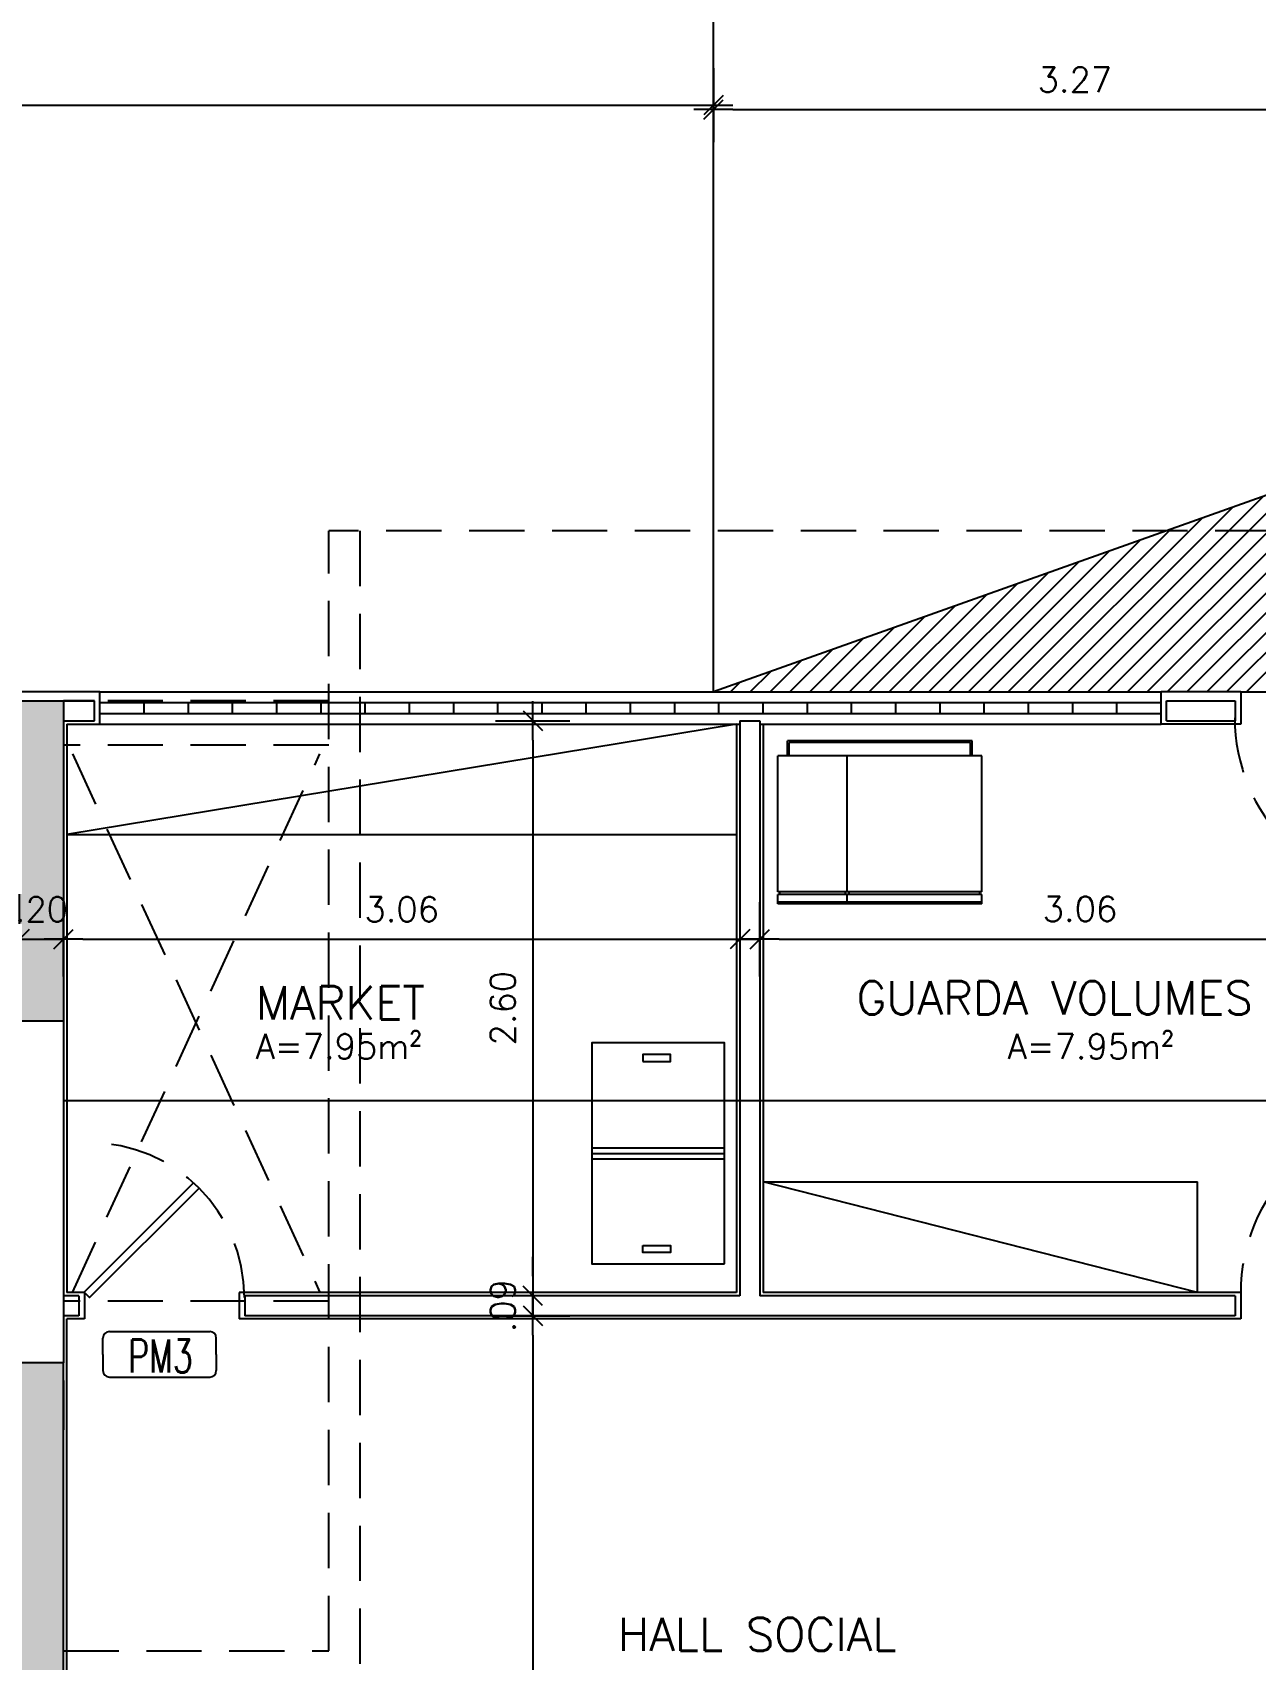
# Model space of a CAD drawing. Header units: millimetres. Extents: x 963.8 to 1035.8, y -131.7 to -87.
# Drawn here: x 1014.13 to 1019.67, y -102.6 to -95.24 of the extents above; entities that cross this region are included whole.
import ezdxf
from ezdxf.enums import TextEntityAlignment as Align

# ---------------------------------------------------------------- set-up
doc = ezdxf.new("R2010")
doc.units = ezdxf.units.MM
doc.linetypes.add('DASHED2', pattern=[0.375, 0.25, -0.125])
doc.linetypes.add('HIDDEN', pattern=[0.375, 0.25, -0.125])
for name, color, linetype in [('COTA', 11, 'Continuous'), ('ESQUADRIA', 2, 'Continuous'), ('ESQUADRIA CT', 2, 'Continuous'), ('HACHURA', 11, 'Continuous'), ('HACHURA 1', 8, 'Continuous'), ('HACHURIA', 11, 'Continuous'), ('INDICACOES', 2, 'Continuous'), ('MOBILIA 2', 11, 'Continuous'), ('PAREDE', 7, 'Continuous'), ('PILAR', 21, 'Continuous'), ('PISO', 1, 'Continuous'), ('PROJECAO', 1, 'DASHED2'), ('TEXTO 1', 3, 'Continuous'), ('TEXTO 2', 2, 'Continuous')]:
    doc.layers.add(name, color=color, linetype=linetype)
doc.styles.add('ROMANS', font='romans.shx')
doc.dimstyles.new('Copy of TICK75', dxfattribs={"dimtxt": 0.1125, "dimasz": 0.088, "dimexe": 0.18, "dimexo": 0.0625, "dimgap": 0.079, "dimtad": 1, "dimrnd": 0.005, "dimzin": 4, "dimdsep": 46, "dimtxsty": 'ROMANS', "dimblk1": 'TICK', "dimblk2": 'TICK', "dimsah": 1, "dimcen": 0.09, "dimse1": 1, "dimse2": 1, "dimclrd": 256, "dimclrt": 2, "dimaunit": 1, "dimadec": 0, "dimazin": 0, "dimtfac": 1, "dimtix": 1, "dimtmove": 2, "dimatfit": 3, "dimldrblk": 'TICK', "dimfxl": 1, "dimtolj": 1, "dimtzin": 0, "dimlwd": -1, "dimarcsym": 0})
pattern_1 = [(228.0128, (-931.564318, 111.74923), (-1.42240120861, -1.60020196627), [0.02392047, -2.368135]), (184.9697, (-931.5803205, 111.7314506), (2.13360345143, 0.17779874528), [0.04104835, -4.06378]), (132.5104, (-931.621214, 111.727895), (1.77799870628, -1.95580191047), [0.02894374, -2.865429]), (267.2737, (-931.6905565, 111.683445), (0.17779922796, 3.555998855736), [0.03738035, -3.700648]), (292.8337, (-931.6923345, 111.646107), (-0.889002523885, 2.1336012131), [0.03665438, -3.628786]), (357.2737, (-931.6781105, 111.612325), (-3.555998855736, 0.17779922796), [0.03738035, -3.700648]), (37.6942, (-931.6407725, 111.6105466), (-2.311401460287, -1.77799841499), [0.04943358, -4.893917]), (72.2553, (-931.6016565, 111.6407726), (1.244602489583, 3.911601134423), [0.0466704, -4.620371]), (121.4296, (-931.5874325, 111.685223), (-1.42240036647, 2.3113972812), [0.03750691, -3.713185]), (175.2364, (-931.60699, 111.717227), (1.95579846371, -0.1777983314), [0.04281991, -2.098173]), (222.3974, (-931.6496625, 111.7207826), (-2.133600064207, -1.955797455545), [0.05537546, -5.482176]), (138.8141, (-931.514534, 111.681667), (-1.2445992072, 1.066798359), [0.01890035, -1.871142]), (171.4692, (-931.5287585, 111.694113), (2.31139647169, -0.355600896), [0.03595774, -3.559822]), (225, (-931.56432, 111.69945), (-4e-17, -0.177799879), [0.02514463, -0.2263023]), (203.1986, (-931.576764, 111.720783), (0.8890029978, 0.3556015592), [0.01354087, -1.340542]), (291.8014, (-931.58921, 111.71545), (-0.1778001247, 0.5334003436), [0.01914962, -0.938336]), (30.9638, (-931.5821, 111.69767), (0.5333994368, 0.3556002771), [0.0311024, -1.005641]), (161.5651, (-931.55543, 111.71367), (0.3556001623, -0.1777997356), [0.02249009, -0.539763]), (16.3895, (-931.692334, 111.715449), (1.77800098098, 0.5333988905), [0.03150616, -3.119116]), (70.3462, (-931.662108, 111.724339), (-0.7111980182, -1.9557972342), [0.02643193, -2.616754]), (293.1986, (-931.555428, 111.74923), (-0.3556015592, 0.8890029978), [0.0270816, -1.327004]), (343.6105, (-931.54476, 111.724339), (-1.77800098098, 0.5333988905), [0.03150616, -3.119116]), (339.444, (-931.692334, 111.605213), (-0.8890011035, 0.35559956852), [0.03038245, -1.488739]), (294.7751, (-931.663886, 111.594545), (-0.88899792825, 1.95579909183), [0.02545704, -2.520252]), (66.8014, (-931.55365, 111.57143), (0.3556015592, 0.8890029978), [0.0270816, -1.327004]), (17.354, (-931.542982, 111.596323), (-2.31140012473, -0.71119892729), [0.02980481, -2.950668]), (69.444, (-931.640772, 111.57143), (-0.35559956852, -0.8890011035), [0.01519126, -1.503936]), (101.3099, (-931.56432, 111.57143), (-0.1777991224, 0.7111977223), [0.00906605, -0.89754]), (165.9638, (-931.566096, 111.58032), (0.5334003748, -0.1777996923), [0.03665438, -0.6964335]), (186.009, (-931.6016565, 111.589211), (1.77799737811, 0.1777995848), [0.03396869, -3.362898]), (303.6901, (-931.5821, 111.681667), (-0.177800061, 0.355599657), [0.02564268, -0.6154246]), (353.1572, (-931.5678745, 111.6603306), (3.022601249965, -0.355601592616), [0.04476899, -4.43212]), (60.9454, (-931.523424, 111.654997), (-0.7111983456, -1.24459703276), [0.01830556, -1.812258]), (90, (-931.51453, 111.671), (-0.1778, 0.1778), [0.010668, -0.167132]), (120.2564, (-931.605212, 111.594545), (0.71119849268, -1.24459937227), [0.02470069, -2.445373]), (48.0128, (-931.617658, 111.61588), (1.42240120861, 1.60020196627), [0.04784101, -2.344216]), (0, (-931.58565, 111.65144), (0.1778, 0.1778), [0.046228, -0.131572]), (325.3048, (-931.539426, 111.651441), (-1.77799691937, 1.24460011833), [0.0281127, -2.783151]), (254.0546, (-931.516312, 111.635439), (-0.1778004536, -0.7112016942), [0.02588803, -1.268519]), (207.646, (-931.5234245, 111.6105466), (-3.37819881343, -1.77800111823), [0.04215015, -4.172875]), (175.4261, (-931.5607625, 111.5909886), (-2.31140053233, 0.177799139785), [0.04459203, -4.414606]), (175.4261, (-931.5607625, 111.5909886), (-2.31140053233, 0.177799139785), [0.04459203, -4.414606])]

# ---------------------------------------------------------------- blocks, each defined once
blk = doc.blocks.new('FREEZER HORIZONTAL')
for p, q in [((0, 0.525), (0.6, 0.525)), ((0, 0.5), (0.6, 0.5)), ((0, 0.475), (0.6, 0.475))]:
    blk.add_line(p, q)
for points in [[(0.6, 0), (0.6, 1), (0, 1), (0, 0)], [(0.2296, 0.916), (0.3551, 0.916), (0.3551, 0.9477), (0.2296, 0.9477)], [(0.2296, 0.084), (0.3551, 0.084), (0.3551, 0.0523), (0.2296, 0.0523)]]:
    blk.add_lwpolyline(points, close=True)
blk = doc.blocks.new('IND ESQUADRIAS')
for p, q in [((-0.2564, 0.103), (-0.2564, 0.1762)), ((-0.2266, 0.206), (0.2266, 0.206)), ((0.2564, 0.103), (0.2564, 0.1762)), ((-0.2564, 0.103), (-0.2564, 0.0298)), ((0.2564, 0.103), (0.2564, 0.0298)), ((-0.2266, 0), (0.2266, 0))]:
    blk.add_line(p, q)
for centre, start, end in [((-0.2266, 0.1762), 90, 180), ((0.2266, 0.1762), 0, 90), ((-0.2266, 0.0298), 180, 270), ((0.2266, 0.0298), 270, 0)]:
    blk.add_arc(centre, 0.0298, start, end)
at = {"linetype": 'ByBlock', "style": 'ROMANS', "width": 0.7}
blk.add_attdef('P01', text='', height=0.15, dxfattribs=at).set_placement((0.0041, -0.0248), align=Align.BOTTOM_CENTER)
blk = doc.blocks.new('TICK')
at = {"layer": 'COTA'}
for p, q in [((0, 1.908), (0, -1.908)), ((-1, 0), (1, 0))]:
    blk.add_line(p, q, dxfattribs=at)
at = {"layer": 'COTA', "color": 2}
blk.add_line((0.5, 0.5), (-0.5, -0.5), dxfattribs=at)
blk = doc.blocks.new('*D124')
at = {"layer": 'COTA'}
blk.add_line((1016.3958, -101.1348), (1016.3958, -104.5888), dxfattribs=at)
at = {"layer": 'Defpoints', "color": 0}
for p in [(1019.5732, -101.0468), (1016.3958, -104.6768), (1019.5732, -104.6768)]:
    blk.add_point(p, dxfattribs=at)
at = {"layer": 'COTA', "xscale": 0.08800000000000001, "yscale": 0.08800000000000001, "zscale": 0.08800000000000001}
for p, rotation in [((1016.3958, -101.0468), 90), ((1016.3958, -104.6768), 270)]:
    blk.add_blockref('TICK', p, dxfattribs=dict(at, rotation=rotation))
at = {"layer": 'COTA', "color": 2, "insert": (1016.2605, -102.8618), "char_height": 0.1125, "attachment_point": 5, "rotation": 90, "style": 'ROMANS'}
blk.add_mtext('\\A1;3.63', dxfattribs=at)
blk = doc.blocks.new('*D54')
at = {"layer": 'COTA'}
for p, q in [((1016.3958, -100.8688), (1016.3958, -100.7808)), ((1016.3958, -100.9568), (1016.3958, -101.0468)), ((1016.3958, -101.1348), (1016.3958, -101.2228))]:
    blk.add_line(p, q, dxfattribs=at)
at = {"layer": 'Defpoints', "color": 0}
for p in [(1015.8999, -100.9568), (1015.9547, -101.0468), (1016.3958, -101.0468)]:
    blk.add_point(p, dxfattribs=at)
at = {"layer": 'COTA', "xscale": 0.08800000000000001, "yscale": 0.08800000000000001, "zscale": 0.08800000000000001}
for p, rotation in [((1016.3958, -100.9568), 270), ((1016.3958, -101.0468), 90)]:
    blk.add_blockref('TICK', p, dxfattribs=dict(at, rotation=rotation))
at = {"layer": 'COTA', "color": 2, "insert": (1016.2605, -101.0018), "char_height": 0.1125, "attachment_point": 5, "rotation": 90, "style": 'ROMANS'}
blk.add_mtext('\\A1;.09', dxfattribs=at)
blk = doc.blocks.new('*D117')
at = {"layer": 'COTA'}
blk.add_line((1016.3958, -98.4431), (1016.3958, -100.8688), dxfattribs=at)
at = {"layer": 'Defpoints', "color": 0}
for p in [(1016.1164, -98.3551), (1016.3958, -100.9568), (1017.4232, -100.9568)]:
    blk.add_point(p, dxfattribs=at)
at = {"layer": 'COTA', "xscale": 0.08800000000000001, "yscale": 0.08800000000000001, "zscale": 0.08800000000000001}
for p, rotation in [((1016.3958, -98.3551), 90), ((1016.3958, -100.9568), 270)]:
    blk.add_blockref('TICK', p, dxfattribs=dict(at, rotation=rotation))
at = {"layer": 'COTA', "color": 2, "insert": (1016.2605, -99.6559), "char_height": 0.1125, "attachment_point": 5, "rotation": 90, "style": 'ROMANS'}
blk.add_mtext('\\A1;2.60', dxfattribs=at)
blk = doc.blocks.new('*D115')
at = {"layer": 'COTA'}
blk.add_line((1017.3012, -95.5906), (1020.3952, -95.5906), dxfattribs=at)
at = {"layer": 'Defpoints', "color": 0}
for p in [(1020.4832, -95.5906), (1017.2132, -95.8543), (1020.4832, -97.1168)]:
    blk.add_point(p, dxfattribs=at)
at = {"layer": 'COTA', "xscale": 0.08800000000000001, "yscale": 0.08800000000000001, "zscale": 0.08800000000000001, "rotation": 180}
blk.add_blockref('TICK', (1017.2132, -95.5906), dxfattribs=at)
at = {"layer": 'COTA', "xscale": 0.08800000000000001, "yscale": 0.08800000000000001, "zscale": 0.08800000000000001}
blk.add_blockref('TICK', (1020.4832, -95.5906), dxfattribs=at)
at = {"layer": 'COTA', "color": 2, "insert": (1018.8482, -95.4553), "char_height": 0.1125, "attachment_point": 5, "style": 'ROMANS'}
blk.add_mtext('\\A1;3.27', dxfattribs=at)
blk = doc.blocks.new('*D114')
at = {"layer": 'COTA'}
blk.add_line((1002.9012, -95.5704), (1017.1252, -95.5704), dxfattribs=at)
at = {"layer": 'Defpoints', "color": 0}
for p in [(1017.2132, -95.5704), (1002.8132, -95.8341), (1017.2132, -95.8341)]:
    blk.add_point(p, dxfattribs=at)
at = {"layer": 'COTA', "xscale": 0.08800000000000001, "yscale": 0.08800000000000001, "zscale": 0.08800000000000001, "rotation": 180}
blk.add_blockref('TICK', (1002.8132, -95.5704), dxfattribs=at)
at = {"layer": 'COTA', "xscale": 0.08800000000000001, "yscale": 0.08800000000000001, "zscale": 0.08800000000000001}
blk.add_blockref('TICK', (1017.2132, -95.5704), dxfattribs=at)
at = {"layer": 'COTA', "color": 2, "insert": (1010.0132, -95.4351), "char_height": 0.1125, "attachment_point": 5, "style": 'ROMANS'}
blk.add_mtext('\\A1;14.40', dxfattribs=at)
blk = doc.blocks.new('P70')
at = {"layer": 'ESQUADRIA CT'}
blk.add_lwpolyline([(-0.5184, 0.4703), (-0.495, 0.495), (0, 0), (-0.0241, -0.0241), (-0.5184, 0.4703)], dxfattribs=at)
at = {"layer": 'ESQUADRIA CT', "color": 1, "linetype": 'HIDDEN'}
blk.add_arc((0, 0), 0.7, 90, 180, dxfattribs=at)
blk = doc.blocks.new('*D84')
at = {"layer": 'COTA'}
blk.add_line((1017.5112, -99.3439), (1020.3952, -99.3439), dxfattribs=at)
at = {"layer": 'Defpoints', "color": 0}
for p in [(1017.4232, -98.3551), (1020.4832, -99.1068), (1020.4832, -99.3439)]:
    blk.add_point(p, dxfattribs=at)
at = {"layer": 'COTA', "xscale": 0.08800000000000001, "yscale": 0.08800000000000001, "zscale": 0.08800000000000001, "rotation": 180}
blk.add_blockref('TICK', (1017.4232, -99.3439), dxfattribs=at)
at = {"layer": 'COTA', "xscale": 0.08800000000000001, "yscale": 0.08800000000000001, "zscale": 0.08800000000000001}
blk.add_blockref('TICK', (1020.4832, -99.3439), dxfattribs=at)
at = {"layer": 'COTA', "color": 2, "insert": (1018.8712, -99.2072), "char_height": 0.1125, "attachment_point": 5, "style": 'ROMANS'}
blk.add_mtext('\\A1;3.06', dxfattribs=at)
blk = doc.blocks.new('*D83')
at = {"layer": 'COTA'}
blk.add_line((1014.3612, -99.3439), (1017.2452, -99.3439), dxfattribs=at)
at = {"layer": 'Defpoints', "color": 0}
for p in [(1014.2732, -98.2651), (1017.3332, -98.3551), (1017.3332, -99.3439)]:
    blk.add_point(p, dxfattribs=at)
at = {"layer": 'COTA', "xscale": 0.08800000000000001, "yscale": 0.08800000000000001, "zscale": 0.08800000000000001, "rotation": 180}
blk.add_blockref('TICK', (1014.2732, -99.3439), dxfattribs=at)
at = {"layer": 'COTA', "xscale": 0.08800000000000001, "yscale": 0.08800000000000001, "zscale": 0.08800000000000001}
blk.add_blockref('TICK', (1017.3332, -99.3439), dxfattribs=at)
at = {"layer": 'COTA', "color": 2, "insert": (1015.8032, -99.2086), "char_height": 0.1125, "attachment_point": 5, "style": 'ROMANS'}
blk.add_mtext('\\A1;3.06', dxfattribs=at)
blk = doc.blocks.new('*D82')
at = {"layer": 'COTA'}
for p, q in [((1013.9852, -99.3439), (1013.8972, -99.3439)), ((1014.0732, -99.3439), (1014.2732, -99.3439)), ((1014.3612, -99.3439), (1014.4492, -99.3439))]:
    blk.add_line(p, q, dxfattribs=at)
at = {"layer": 'Defpoints', "color": 0}
for p in [(1014.2732, -98.2651), (1014.0732, -98.4651), (1014.2732, -99.3439)]:
    blk.add_point(p, dxfattribs=at)
at = {"layer": 'COTA', "xscale": 0.08800000000000001, "yscale": 0.08800000000000001, "zscale": 0.08800000000000001}
blk.add_blockref('TICK', (1014.0732, -99.3439), dxfattribs=at)
at = {"layer": 'COTA', "xscale": 0.08800000000000001, "yscale": 0.08800000000000001, "zscale": 0.08800000000000001, "rotation": 180}
blk.add_blockref('TICK', (1014.2732, -99.3439), dxfattribs=at)
at = {"layer": 'COTA', "color": 2, "insert": (1014.1732, -99.2086), "char_height": 0.1125, "attachment_point": 5, "style": 'ROMANS'}
blk.add_mtext('\\A1;.20', dxfattribs=at)
blk = doc.blocks.new('*D81')
at = {"layer": 'COTA'}
blk.add_line((1012.2812, -99.3439), (1013.9852, -99.3439), dxfattribs=at)
at = {"layer": 'Defpoints', "color": 0}
for p in [(1014.0732, -98.4651), (1012.1932, -98.9393), (1014.0732, -99.3439)]:
    blk.add_point(p, dxfattribs=at)
at = {"layer": 'COTA', "xscale": 0.08800000000000001, "yscale": 0.08800000000000001, "zscale": 0.08800000000000001, "rotation": 180}
blk.add_blockref('TICK', (1012.1932, -99.3439), dxfattribs=at)
at = {"layer": 'COTA', "xscale": 0.08800000000000001, "yscale": 0.08800000000000001, "zscale": 0.08800000000000001}
blk.add_blockref('TICK', (1014.0732, -99.3439), dxfattribs=at)
at = {"layer": 'COTA', "color": 2, "insert": (1013.1332, -99.2086), "char_height": 0.1125, "attachment_point": 5, "style": 'ROMANS'}
blk.add_mtext('\\A1;1.88', dxfattribs=at)
blk = doc.blocks.new('GELADEIRA SIDEBY 2')
at = {"layer": 'MOBILIA 2'}
for p, q in [((0.2851, 0.072), (0.045, 0.072)), ((0.045, 0), (0.045, 0.072)), ((0.2761, 0.063), (0.054, 0.063)), ((0.054, 0), (0.054, 0.063)), ((0.925, 0.072), (0.2051, 0.072)), ((0.916, 0.063), (0.2141, 0.063)), ((0.916, 0), (0.916, 0.063)), ((0.925, 0), (0.925, 0.072)), ((0.3301, 0), (0, 0)), ((0, -0.647), (0, 0)), ((0.97, 0), (0.3301, 0)), ((0.3301, -0.647), (0.3301, 0)), ((0.3301, -0.647), (0.3301, 0)), ((0.97, -0.647), (0.97, 0)), ((0.3301, -0.647), (0, -0.647)), ((0, -0.7055), (0, -0.6605)), ((0.3301, -0.6605), (0, -0.6605)), ((0.3301, -0.6965), (0, -0.6965)), ((0.009, -0.6605), (0.009, -0.647)), ((0.3211, -0.6605), (0.3211, -0.647)), ((0.97, -0.647), (0.3301, -0.647)), ((0.3301, -0.7055), (0.3301, -0.6605)), ((0.97, -0.6605), (0.3301, -0.6605)), ((0.3301, -0.7055), (0.3301, -0.6605)), ((0.97, -0.6965), (0.3301, -0.6965)), ((0.3391, -0.6605), (0.3391, -0.647)), ((0.961, -0.6605), (0.961, -0.647)), ((0.97, -0.7055), (0.97, -0.6605)), ((0.3301, -0.7055), (0, -0.7055)), ((0.97, -0.7055), (0.3301, -0.7055))]:
    blk.add_line(p, q, dxfattribs=at)
blk = doc.blocks.new('P80')
at = {"layer": 'ESQUADRIA CT', "color": 1, "linetype": 'HIDDEN'}
blk.add_lwpolyline([(0, 0.8, 0.414214), (-0.8, 0, 0.414214)], format="xyb", dxfattribs=at)
at = {"layer": 'ESQUADRIA CT'}
blk.add_lwpolyline([(-0.0275, -0.0275), (-0.5932, 0.5382), (-0.5657, 0.5657), (0, 0)], close=True, dxfattribs=at)
blk = doc.blocks.new('ESTRUTURA(20-03-2019)')
at = {"layer": 'HACHURA 1'}
h = blk.add_hatch(dxfattribs=at)
h.set_pattern_fill('GRAVEL', color=256, scale=0.007, style=0)
h.set_pattern_definition(pattern_1)
h.paths.add_polyline_path([(-6.96, 13.1716), (-9.18, 13.1716), (-9.18, 12.9716), (-7.16, 12.9716), (-7.1597, 11.7216), (-6.96, 11.7216), (-6.96, 11.9716)])
h.paths.add_polyline_path([(-7.206, 12.3125), (-6.914, 12.3125), (-6.914, 12.1438), (-7.206, 12.1438)], flags=9)
h = blk.add_hatch(dxfattribs=at)
h.set_pattern_fill('GRAVEL', color=256, scale=0.007, style=0)
h.set_pattern_definition(pattern_1)
h.paths.add_polyline_path([(-6.96, 10.1766), (-7.1597, 10.1766), (-7.16, 8.8733), (-9.18, 8.8733), (-9.18, 8.6733), (-6.96, 8.6733)])
at = {"layer": 'PILAR'}
for points in [[(-6.96, 13.1716), (-6.96, 11.7216), (-7.1597, 11.7216), (-7.16, 12.9716), (-9.18, 12.9716), (-9.18, 13.1716), (-6.96, 13.1716)], [(-6.96, 8.6733), (-6.96, 10.1766), (-7.1597, 10.1766), (-7.16, 8.8733), (-9.18, 8.8733), (-9.18, 8.6733), (-6.96, 8.6733)]]:
    blk.add_lwpolyline(points, dxfattribs=at)
at = {"layer": 'PROJECAO', "color": 11}
for p, q in [((-5.76, 8.8733), (-5.76, 13.94)), ((-0.75, 13.94), (-5.76, 13.94)), ((-5.62, 13.94), (-5.62, 8.6733)), ((-5.76, 13.1716), (-6.96, 13.1716)), ((-5.76, 12.9716), (-6.96, 12.9716)), ((-6.92, 12.9316), (-5.8, 10.495)), ((-6.92, 10.495), (-5.8, 12.9316)), ((-6.96, 11.9716), (-6.96, 10.1766)), ((-5.76, 10.455), (-6.96, 10.455)), ((-6.96, 8.8733), (-5.76, 8.8733))]:
    blk.add_line(p, q, dxfattribs=at)

msp = doc.modelspace()

# ---------------------------------------------------------------- hatches: boundary and pattern name
at = {"layer": 'HACHURA 1'}
h = msp.add_hatch(dxfattribs=at)
h.set_pattern_fill('ANSI31', color=256, scale=0.02, style=0)
h.set_pattern_definition([(45, (171.73473, 0.134666), (-0.0449012806, 0.0449012806), [])])
h.paths.add_polyline_path([(1020.4432, -97.0768), (1019.2618, -97.4968), (1020.4432, -97.4968)])
h.paths.add_polyline_path([(1020.4432, -97.4968), (1019.2618, -97.4968), (1017.2132, -98.2251), (1019.5982, -98.2251), (1020.3982, -98.2251), (1020.4432, -98.2251)])

# ---------------------------------------------------------------- linework, layer by layer
at = {"layer": 'COTA'}
for p, q in [((1020.4432, -97.0768), (1017.2132, -98.2251)), ((1014.2732, -100.0731), (1020.4832, -100.0731))]:
    msp.add_line(p, q, dxfattribs=at)
at = {"layer": 'ESQUADRIA', "color": 1}
for p, q in [((1014.4382, -98.2251), (1019.2382, -98.2251)), ((1014.4382, -98.3701), (1017.3332, -98.3701)), ((1017.4232, -98.3701), (1019.2382, -98.3701))]:
    msp.add_line(p, q, dxfattribs=at)
at = {"layer": 'ESQUADRIA'}
for p, q in [((1014.4382, -98.2726), (1019.2382, -98.2726)), ((1014.4382, -98.3226), (1019.2382, -98.3226)), ((1014.6382, -98.3226), (1014.6382, -98.2726)), ((1014.8382, -98.3226), (1014.8382, -98.2726)), ((1015.0382, -98.3226), (1015.0382, -98.2726)), ((1015.2382, -98.3226), (1015.2382, -98.2726)), ((1015.4382, -98.3226), (1015.4382, -98.2726)), ((1015.6382, -98.3226), (1015.6382, -98.2726)), ((1015.8382, -98.3226), (1015.8382, -98.2726)), ((1016.0382, -98.3226), (1016.0382, -98.2726)), ((1016.2382, -98.3226), (1016.2382, -98.2726)), ((1016.4382, -98.3226), (1016.4382, -98.2726)), ((1016.6382, -98.3226), (1016.6382, -98.2726)), ((1016.8382, -98.3226), (1016.8382, -98.2726)), ((1017.0382, -98.3226), (1017.0382, -98.2726)), ((1017.2382, -98.3226), (1017.2382, -98.2726)), ((1017.4382, -98.3226), (1017.4382, -98.2726)), ((1017.6382, -98.3226), (1017.6382, -98.2726)), ((1017.8382, -98.3226), (1017.8382, -98.2726)), ((1018.0382, -98.3226), (1018.0382, -98.2726)), ((1018.2382, -98.3226), (1018.2382, -98.2726)), ((1018.4382, -98.3226), (1018.4382, -98.2726)), ((1018.6382, -98.3226), (1018.6382, -98.2726)), ((1018.8382, -98.3226), (1018.8382, -98.2726)), ((1019.0382, -98.3226), (1019.0382, -98.2726)), ((1019.2382, -98.3226), (1019.2382, -98.2726))]:
    msp.add_line(p, q, dxfattribs=at)
at = {"layer": 'HACHURA'}
for p, q in [((1014.4382, -98.3701), (1014.4382, -98.2251)), ((1019.2382, -98.3701), (1019.2382, -98.2251))]:
    msp.add_line(p, q, dxfattribs=at)
at = {"layer": 'HACHURIA'}
for p, q in [((1014.4382, -98.2251), (1012.0282, -98.2251)), ((1019.5982, -98.2251), (1019.2382, -98.2251)), ((1019.5982, -98.2251), (1019.5982, -98.3701)), ((1014.2882, -98.3701), (1014.2882, -100.9418)), ((1014.2882, -98.3701), (1014.4382, -98.3701)), ((1017.3182, -98.3701), (1017.3182, -100.9418)), ((1017.4382, -98.3701), (1017.4382, -100.9418)), ((1019.5982, -98.3701), (1019.2382, -98.3701)), ((1014.3682, -100.9418), (1014.2882, -100.9418)), ((1014.3682, -100.9418), (1014.3682, -101.0618)), ((1015.0682, -100.9418), (1015.0682, -101.0618)), ((1017.3182, -100.9418), (1015.0682, -100.9418)), ((1019.5982, -100.9418), (1017.4382, -100.9418)), ((1019.5982, -100.9418), (1019.5982, -101.0618)), ((1014.2882, -103.0918), (1014.2882, -101.0618)), ((1014.3682, -101.0618), (1014.2882, -101.0618)), ((1019.5982, -101.0618), (1015.0682, -101.0618))]:
    msp.add_line(p, q, dxfattribs=at)
at = {"layer": 'MOBILIA 2'}
for p, q in [((1017.3182, -98.3701), (1014.2882, -98.8701)), ((1014.2882, -98.8701), (1017.3182, -98.8701)), ((1019.4025, -100.9418), (1017.4382, -100.4418)), ((1017.4382, -100.4418), (1019.4025, -100.4418)), ((1019.4025, -100.9418), (1019.4025, -100.4418))]:
    msp.add_line(p, q, dxfattribs=at)
at = {"layer": 'PAREDE'}
for p, q in [((1014.2732, -98.2651), (1014.4132, -98.2651)), ((1014.4132, -98.3551), (1014.4132, -98.2651)), ((1019.2632, -98.3551), (1019.2632, -98.2651)), ((1019.2632, -98.2651), (1019.5732, -98.2651)), ((1019.5732, -98.2651), (1019.5732, -98.3551)), ((1014.2732, -98.3551), (1014.4132, -98.3551)), ((1017.3332, -98.3551), (1017.3332, -100.9568)), ((1017.3332, -98.3551), (1017.4232, -98.3551)), ((1017.4232, -98.3551), (1017.4232, -100.9568)), ((1019.2632, -98.3551), (1019.5732, -98.3551)), ((1014.2732, -99.4651), (1014.2732, -101.2601)), ((1014.3432, -100.9568), (1014.2732, -100.9568)), ((1014.3432, -100.9568), (1014.3432, -101.0468)), ((1015.0932, -100.9568), (1015.0932, -101.0468)), ((1017.3332, -100.9568), (1015.0932, -100.9568)), ((1019.5732, -100.9568), (1017.4232, -100.9568)), ((1019.5732, -100.9568), (1019.5732, -101.0468)), ((1014.3432, -101.0468), (1014.2732, -101.0468)), ((1019.5732, -101.0468), (1015.0932, -101.0468))]:
    msp.add_line(p, q, dxfattribs=at)
at = {"layer": 'PISO'}
for p, q in [((1017.2132, -98.2251), (1017.2132, -91.1751)), ((1019.5982, -98.2251), (1020.3982, -98.2251))]:
    msp.add_line(p, q, dxfattribs=at)
at = {"layer": 'PROJECAO', "color": 11}
for p, q in [((1020.4832, -97.4968), (1015.4732, -97.4968)), ((1014.4132, -98.2651), (1014.2732, -98.2651)), ((1014.2732, -99.4651), (1014.2732, -101.5635))]:
    msp.add_line(p, q, dxfattribs=at)

# ---------------------------------------------------------------- block references
at = {"layer": 'ESQUADRIA'}
for name, p, rotation in [('P80', (1020.3712, -98.3421), 90), ('P70', (1014.3913, -100.9649), 270)]:
    msp.add_blockref(name, p, dxfattribs=dict(at, rotation=rotation))
msp.add_blockref('P80', (1020.3982, -100.9418), dxfattribs=at)
at = {"layer": 'INDICACOES'}
msp.add_blockref('IND ESQUADRIAS', (1014.708, -101.3247), dxfattribs=at).add_auto_attribs({'P01': 'PM3'})
at = {"layer": 'MOBILIA 2', "xscale": 0.95, "yscale": 0.95, "zscale": 0.95}
msp.add_blockref('GELADEIRA SIDEBY 2', (1017.5052, -98.5141), dxfattribs=at)
at = {"layer": 'MOBILIA 2'}
msp.add_blockref('FREEZER HORIZONTAL', (1016.6638, -100.8129), dxfattribs=at)
at = {"layer": 'PAREDE'}
msp.add_blockref('ESTRUTURA(20-03-2019)', (1021.2332, -111.4368), dxfattribs=at)

# ---------------------------------------------------------------- texts
at = {"layer": 'TEXTO 1', "style": 'ROMANS'}
for s, p in [('MARKET', (1015.1438, -99.7067)), ('GUARDA VOLUMES', (1017.86, -99.6842)), ('HALL SOCIAL', (1016.7814, -102.5636))]:
    msp.add_text(s, height=0.15, dxfattribs=at).set_placement(p)
at = {"layer": 'TEXTO 2', "style": 'ROMANS'}
for p in [(1015.1431, -99.885), (1018.5442, -99.885)]:
    msp.add_text('A=7.95m²', height=0.1125, dxfattribs=at).set_placement(p)

# ---------------------------------------------------------------- dimensions: what is measured, and where the dimension line sits
at = {"layer": 'COTA'}
for base, p1, p2, picture, middle in [((1017.2132, -95.5704), (1002.8132, -95.8341), (1017.2132, -95.8341), '*D114', (1010.0132, -95.4351)), ((1020.4832, -95.5906), (1017.2132, -95.8543), (1020.4832, -97.1168), '*D115', (1018.8482, -95.4553)), ((1014.2732, -99.3439), (1014.0732, -98.4651), (1014.2732, -98.2651), '*D82', (1014.1732, -99.2086)), ((1017.3332, -99.3439), (1014.2732, -98.2651), (1017.3332, -98.3551), '*D83', (1015.8032, -99.2086)), ((1014.0732, -99.3439), (1012.1932, -98.9393), (1014.0732, -98.4651), '*D81', (1013.1332, -99.2086))]:
    dim = msp.add_linear_dim(base=base, p1=p1, p2=p2, dimstyle='Copy of TICK75', dxfattribs=at)
    dim.commit()
    dim.dimension.update_dxf_attribs({"geometry": picture, "text_midpoint": middle})
for base, p1, p2, picture, middle in [((1016.3958, -100.9568), (1016.1164, -98.3551), (1017.4232, -100.9568), '*D117', (1016.2605, -99.6559)), ((1016.3958, -101.0468), (1015.8999, -100.9568), (1015.9547, -101.0468), '*D54', (1016.2605, -101.0018))]:
    dim = msp.add_linear_dim(base=base, p1=p1, p2=p2, angle=90, dimstyle='Copy of TICK75', dxfattribs=at)
    dim.commit()
    dim.dimension.update_dxf_attribs({"geometry": picture, "text_midpoint": middle})
dim = msp.add_linear_dim(base=(1020.4832, -99.3439), p1=(1017.4232, -98.3551), p2=(1020.4832, -99.1068), dimstyle='Copy of TICK75', dxfattribs=at)
dim.commit()
dim.dimension.update_dxf_attribs({"geometry": '*D84', "text_midpoint": (1018.8712, -99.2072), "dimtype": 128})
dim = msp.add_aligned_dim(p1=(1019.5732, -101.0468), p2=(1019.5732, -104.6768), distance=-3.1774, dimstyle='Copy of TICK75', dxfattribs=at)
dim.commit()
dim.dimension.update_dxf_attribs({"geometry": '*D124', "text_midpoint": (1016.2605, -102.8618)})

doc.saveas('drawing.dxf')
